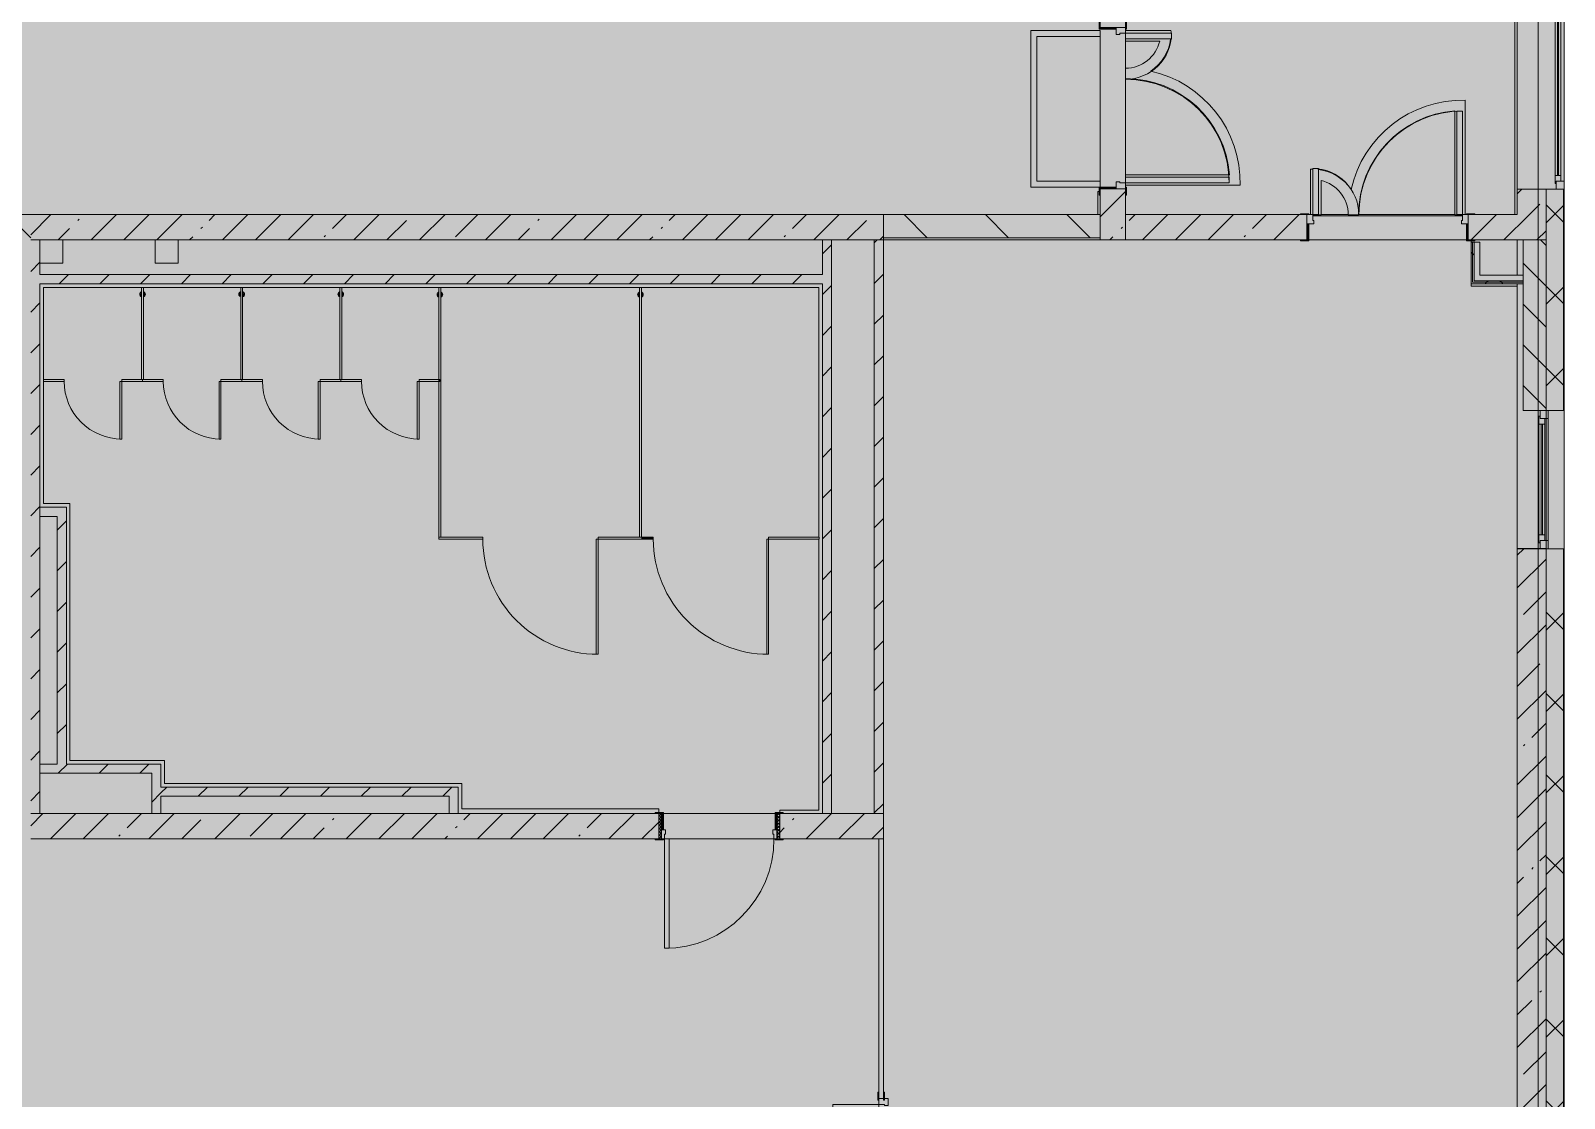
# Model space of a CAD drawing. Header units: millimetres. Extents: x 81682 to 274809, y -8553 to 29000.
# Drawn here: x 259729 to 273037, y 2927 to 12198 of the extents above; entities that cross this region are included whole.
import ezdxf

# ---------------------------------------------------------------- set-up
doc = ezdxf.new("R2010")
doc.units = ezdxf.units.MM
doc.linetypes.add('Осевая', pattern=[3175, 635, -476.25, 1587.5, -476.25])
doc.layers.add('A-DETL-GENF-2', color=7, linetype='Continuous', lineweight=9, true_color=0xc0c0c0, transparency=0.4)
for name, color, linetype, lineweight, true_color in [('A-DOOR-2', 7, 'Continuous', 5, 0xb7b7b7), ('A-DOOR-3', 7, 'Continuous', 5, 0xe2e2e2), ('A-DOOR-4', 7, 'Continuous', 5, 0xaaaaaa), ('A-DOOR-6', 7, 'Continuous', 5, 0x737373), ('A-DOOR-FRAM-2', 7, 'Continuous', 5, 0xe2e2e2), ('A-DOOR-FRAM-3', 7, 'Continuous', 5, 0xb7b7b7), ('A-DOOR-FRAM-4', 7, 'Continuous', 5, 0xaaaaaa), ('A-FLOR-1', 7, 'Continuous', 5, 0xb7b7b7), ('A-GENM-4', 7, 'Continuous', 5, 0x737373), ('A-GENM-5', 7, 'Continuous', 5, 0xe2ddcd), ('A-GLAZ-2', 7, 'Continuous', 5, 0x737373), ('A-WALL-8', 7, 'Continuous', 5, 0x737373), ('A-WALL-9', 7, 'Continuous', 9, 0x737373), ('I-WALL-1', 7, 'Continuous', 9, 0xe7e7e7), ('I-WALL-3', 7, 'Continuous', 5, 0x737373)]:
    doc.layers.add(name, color=color, linetype=linetype, lineweight=lineweight, true_color=true_color)
for name, color, linetype, lineweight in [('A-GLAZ-3', 7, 'Continuous', 5), ('A-WALL-7', 7, 'Continuous', 5), ('I-WALL-2', 7, 'Continuous', 5), ('Оси', 7, 'Continuous', 9), ('Оси-2', 7, 'Осевая', 9)]:
    doc.layers.add(name, color=color, linetype=linetype, lineweight=lineweight)
pattern_1 = [(45, (147798.7, 0), (-176.7767, 176.7767), [])]
pattern_2 = [(45, (147798.7, 0), (-285.1231, 285.1231), []), (45, (148083.8, 0), (-285.1231, 285.1231), [504.031, -100.806, 16.764, -84.042])]
pattern_3 = [(45, (147798.7, 0), (-530.33, 530.33), []), (135, (147798.7, 0), (-530.33, -530.33), [])]

# ---------------------------------------------------------------- blocks, each defined once
blk = doc.blocks.new('120_Окно_СКБ_1Ст - 120_Окно_СКБ_1Ст 1200х2500_h_ с форточкой 3-24161067-3_7_3_птичка')
at = {"layer": 'A-GLAZ-2'}
for p, q in [((-600, -127), (-600, -57)), ((-600, -57), (-530, -57)), ((600, -57), (-600, -57)), ((-530, -127), (-600, -127)), ((-600, -127), (-550, -127)), ((-530, -127), (-550, -127)), ((-550, -127), (-550, -137)), ((-530, -57), (-530, -127)), ((530, -87), (-530, -87)), ((-530, -87), (-530, -127)), ((-480, -137), (-480, -87)), ((-480, -107), (480, -107)), ((480, -117), (-480, -117)), ((480, -137), (480, -87)), ((530, -127), (530, -57)), ((530, -57), (600, -57)), ((530, -127), (530, -87)), ((600, -127), (530, -127)), ((550, -127), (530, -127)), ((550, -127), (600, -127)), ((550, -137), (550, -127)), ((600, -57), (600, -127)), ((-550, -137), (550, -137)), ((550, -137), (-550, -137))]:
    blk.add_line(p, q, dxfattribs=at)
blk = doc.blocks.new('110_Дверь_СКБ_2Ст - Д-5_п_ Из игровой в коридор-32679362-3_7_3_птичка')
at = {"layer": 'A-DOOR-3'}
for points in [[(612.5, 110), (662.5, 110), (662.5, 1010), (612.5, 1010), (612.5, 152.6)], [(-637.5, 110), (-587.5, 110), (-587.5, 510), (-637.5, 510)], [(712.5, -110), (712.5, 30), (697.5, 30), (697.5, -110)]]:
    blk.add_hatch(color=256, dxfattribs=at).paths.add_polyline_path(points)
h = blk.add_hatch(color=256, dxfattribs=at)
h.paths.add_polyline_path([(652.5, 30), (712.5, 30), (712.5, 110), (662.5, 110), (662.5, 60), (652.5, 60)])
h.paths.add_polyline_path([(-687.5, 30), (-627.5, 30), (-627.5, 60), (-637.5, 60), (-637.5, 110), (-687.5, 110)])
at = {"layer": 'A-DOOR-FRAM-2'}
for points in [[(-672.5, 110), (-672.5, 118), (-742.5, 118), (-742.5, 110)], [(-672.5, -110), (-672.5, 30), (-687.5, 30), (-687.5, -110)], [(767.5, 110), (767.5, 118), (697.5, 118), (697.5, 110), (761.2, 110)], [(-672.5, -118), (-672.5, -110), (-742.5, -110), (-742.5, -118)], [(767.5, -118), (767.5, -110), (697.5, -110), (697.5, -118), (761.2, -118)]]:
    blk.add_hatch(color=256, dxfattribs=at).paths.add_polyline_path(points)
at = {"layer": 'A-DOOR-2'}
for p, q in [((662.5, 1010), (612.5, 1010)), ((612.5, 1010), (612.5, 110)), ((662.5, 110), (662.5, 1010)), ((-637.5, 510), (-637.5, 110)), ((-587.5, 510), (-637.5, 510)), ((-587.5, 110), (-587.5, 510)), ((-637.5, 110), (-587.5, 110)), ((612.5, 110), (662.5, 110))]:
    blk.add_line(p, q, dxfattribs=at)
for centre, radius, start, end in [((662.5, 110), 900, 90, 180), ((-637.5, 110), 400, 360, 90)]:
    blk.add_arc(centre, radius, start, end, dxfattribs=at)
at = {"layer": 'A-DOOR-FRAM-3'}
for p, q in [((-672.5, 118), (-742.5, 118)), ((-742.5, 118), (-742.5, 110)), ((-742.5, 110), (-672.5, 110)), ((-637.5, 110), (-687.5, 110)), ((-687.5, 110), (-687.5, 30)), ((-687.5, 30), (-627.5, 30)), ((-672.5, 30), (-687.5, 30)), ((-687.5, 30), (-687.5, -110)), ((-672.5, 110), (-672.5, 118)), ((-672.5, -110), (-672.5, 30)), ((-637.5, 60), (-637.5, 110)), ((-627.5, 60), (-637.5, 60)), ((-627.5, 30), (-627.5, 60)), ((662.5, 60), (652.5, 60)), ((652.5, 60), (652.5, 30)), ((652.5, 30), (712.5, 30)), ((662.5, 110), (662.5, 60)), ((712.5, 110), (662.5, 110)), ((767.5, 118), (697.5, 118)), ((697.5, 118), (697.5, 110)), ((697.5, 110), (767.5, 110)), ((712.5, 30), (697.5, 30)), ((697.5, 30), (697.5, -110)), ((712.5, 30), (712.5, 110)), ((712.5, -110), (712.5, 30)), ((767.5, 110), (767.5, 118)), ((-672.5, -110), (-742.5, -110)), ((-742.5, -110), (-742.5, -118)), ((-742.5, -118), (-672.5, -118)), ((-687.5, -110), (-672.5, -110)), ((-672.5, -118), (-672.5, -110)), ((697.5, -110), (712.5, -110)), ((767.5, -110), (697.5, -110)), ((697.5, -110), (697.5, -118)), ((697.5, -118), (767.5, -118)), ((767.5, -118), (767.5, -110))]:
    blk.add_line(p, q, dxfattribs=at)
blk = doc.blocks.new('110_Дверь_СКБ_2Ст - Д-1_л_Лестничная клетка EIS60 2-32142534-3_7_3_птичка')
at = {"layer": 'A-DOOR-3'}
for points in [[(612, 110), (662, 110), (662, 1010), (612, 1010), (612, 603)], [(-588, 110), (-588, 510), (-638, 510), (-638, 110)], [(712, -110), (712, 30), (698, 25), (698, -110)]]:
    blk.add_hatch(color=256, dxfattribs=at).paths.add_polyline_path(points)
h = blk.add_hatch(color=256, dxfattribs=at)
h.paths.add_polyline_path([(652, 30), (712, 30), (712, 110), (662, 110), (662, 60), (652, 60)])
h.paths.add_polyline_path([(-688, 30), (-628, 30), (-628, 60), (-638, 60), (-638, 110), (-688, 110)])
at = {"layer": 'A-DOOR-FRAM-2'}
for points in [[(-672, 110), (-672, 118), (-742, 118), (-742, 110)], [(-672, -110), (-672, 30), (-688, 25), (-688, -110)], [(768, 110), (768, 118), (698, 118), (698, 110)], [(-672, -118), (-672, -110), (-742, -110), (-742, -118)], [(768, -118), (768, -110), (698, -110), (698, -118)]]:
    blk.add_hatch(color=256, dxfattribs=at).paths.add_polyline_path(points)
at = {"layer": 'A-DOOR-2'}
for p, q in [((662, 1010), (612, 1010)), ((612, 1010), (612, 110)), ((662, 110), (662, 1010)), ((-638, 510), (-638, 110)), ((-588, 510), (-638, 510)), ((-588, 110), (-588, 510)), ((-638, 110), (-588, 110)), ((612, 110), (662, 110))]:
    blk.add_line(p, q, dxfattribs=at)
for centre, radius, start, end in [((662, 110), 900, 90, 180), ((-638, 110), 400, 360, 90)]:
    blk.add_arc(centre, radius, start, end, dxfattribs=at)
at = {"layer": 'A-DOOR-FRAM-3'}
for p, q in [((-672, 118), (-742, 118)), ((-742, 118), (-742, 110)), ((-742, 110), (-672, 110)), ((-638, 110), (-688, 110)), ((-688, 110), (-688, 30)), ((-688, 30), (-628, 30)), ((-672, 30), (-688, 30)), ((-688, 30), (-688, -110)), ((-672, 110), (-672, 118)), ((-672, -110), (-672, 30)), ((-638, 60), (-638, 110)), ((-628, 60), (-638, 60)), ((-628, 30), (-628, 60)), ((662, 60), (652, 60)), ((652, 60), (652, 30)), ((652, 30), (712, 30)), ((662, 110), (662, 60)), ((712, 110), (662, 110)), ((768, 118), (698, 118)), ((698, 118), (698, 110)), ((698, 110), (768, 110)), ((712, 30), (698, 30)), ((698, 30), (698, -110)), ((712, 30), (712, 110)), ((712, -110), (712, 30)), ((768, 110), (768, 118)), ((-672, -110), (-742, -110)), ((-742, -110), (-742, -118)), ((-742, -118), (-672, -118)), ((-688, -110), (-672, -110)), ((-672, -118), (-672, -110)), ((698, -110), (712, -110)), ((768, -110), (698, -110)), ((698, -110), (698, -118)), ((698, -118), (768, -118)), ((768, -118), (768, -110))]:
    blk.add_line(p, q, dxfattribs=at)
blk = doc.blocks.new('110_Дверь_СКБ_1Ст_Внутренняя1 - Д-7а_л__950x2100h_Туалет-V94-3_7_3_птичка')
at = {"layer": 'A-DOOR-3'}
h = blk.add_hatch(color=256, dxfattribs=at)
h.paths.add_polyline_path([(-487.5, 110), (-487.5, 30), (-452.5, 30), (-452.5, 70), (-462.5, 70), (-462.5, 110), (-476.9, 110)])
h.paths.add_polyline_path([(512.5, 110), (487.5, 110), (487.5, 70), (477.5, 70), (477.5, 30), (512.5, 30)])
at = {"layer": 'A-DOOR-4'}
h = blk.add_hatch(dxfattribs=at)
h.set_pattern_fill('FP_105', color=256, style=0, pattern_type=2)
h.set_pattern_definition([(135, (1776.41, 174.685), (-14.14214, -14.14214), []), (225, (1776.41, 174.685), (14.14214, -14.14214), [])])
h.paths.add_polyline_path([(537.5, 110), (512.5, 110), (512.5, -110), (537.5, -110)])
at = {"layer": 'A-DOOR-FRAM-2'}
for points in [[(487.5, 1060), (447.5, 1060), (447.5, 110), (487.5, 110), (487.5, 1010.4)], [(-472.5, 118), (-542.5, 118), (-542.5, 110), (-472.5, 110)], [(-476.9, 30), (-487.5, 30), (-487.5, -110), (-472.5, -110), (-472.5, 30)], [(567.5, 118), (497.5, 118), (497.5, 110), (567.5, 110)], [(512.5, 30), (497.5, 30), (497.5, -110), (512.5, -110)], [(-472.5, -110), (-542.5, -110), (-542.5, -118), (-472.5, -118)], [(567.5, -110), (497.5, -110), (497.5, -118), (567.5, -118)]]:
    blk.add_hatch(color=256, dxfattribs=at).paths.add_polyline_path(points)
at = {"layer": 'A-DOOR-FRAM-4'}
h = blk.add_hatch(dxfattribs=at)
h.set_pattern_fill('FP_106', color=256, style=0, pattern_type=2)
h.set_pattern_definition([(45, (-346.384, 174.685), (-14.1421, 14.1421), []), (135, (-346.384, 174.685), (-14.1421, -14.1421), [])])
h.paths.add_polyline_path([(-487.5, 110), (-512.5, 110), (-512.5, -110), (-487.5, -110)])
at = {"layer": 'A-DOOR-2'}
for p, q in [((487.5, 1060), (447.5, 1060)), ((447.5, 1060), (447.5, 110)), ((487.5, 110), (487.5, 1060)), ((447.5, 110), (487.5, 110))]:
    blk.add_line(p, q, dxfattribs=at)
blk.add_arc((487.5, 110), 950, 90, 180, dxfattribs=at)
at = {"layer": 'A-DOOR-FRAM-3'}
for p, q in [((-472.5, 118), (-542.5, 118)), ((-542.5, 118), (-542.5, 110)), ((-542.5, 110), (-472.5, 110)), ((-487.5, 110), (-512.5, 110)), ((-512.5, 110), (-512.5, -110)), ((-462.5, 110), (-487.5, 110)), ((-487.5, 110), (-487.5, 30)), ((-487.5, -110), (-487.5, 110)), ((-472.5, 110), (-487.5, 110)), ((-487.5, 110), (-487.5, 109)), ((-487.5, 109), (-472.5, 109)), ((-487.5, 30), (-452.5, 30)), ((-472.5, 30), (-487.5, 30)), ((-487.5, 30), (-487.5, -110)), ((-472.5, 110), (-472.5, 118)), ((-472.5, 109), (-472.5, 110)), ((-472.5, -110), (-472.5, 30)), ((-462.5, 70), (-462.5, 110)), ((-452.5, 70), (-462.5, 70)), ((-452.5, 30), (-452.5, 70)), ((487.5, 70), (477.5, 70)), ((477.5, 70), (477.5, 30)), ((477.5, 30), (512.5, 30)), ((487.5, 110), (487.5, 70)), ((512.5, 110), (487.5, 110)), ((567.5, 118), (497.5, 118)), ((497.5, 118), (497.5, 110)), ((512.5, 110), (497.5, 110)), ((497.5, 110), (497.5, 109)), ((497.5, 110), (567.5, 110)), ((497.5, 109), (512.5, 109)), ((512.5, 30), (497.5, 30)), ((497.5, 30), (497.5, -110)), ((512.5, 30), (512.5, 110)), ((537.5, 110), (512.5, 110)), ((512.5, 110), (512.5, -110)), ((512.5, 109), (512.5, 110)), ((512.5, -110), (512.5, 30)), ((537.5, -110), (537.5, 110)), ((567.5, 110), (567.5, 118)), ((-472.5, -110), (-542.5, -110)), ((-542.5, -110), (-542.5, -118)), ((-542.5, -118), (-472.5, -118)), ((-512.5, -110), (-487.5, -110)), ((-487.5, -110), (-472.5, -110)), ((-472.5, -118), (-472.5, -110)), ((497.5, -110), (512.5, -110)), ((567.5, -110), (497.5, -110)), ((497.5, -110), (497.5, -118)), ((497.5, -118), (567.5, -118)), ((512.5, -110), (537.5, -110)), ((567.5, -118), (567.5, -110))]:
    blk.add_line(p, q, dxfattribs=at)
blk = doc.blocks.new('120_Окно_СКБ_2Ст_Фрамуга сверху - 120_Окно_СКБ_2Ст_2300х2500_h_ ДОО 2-24160916-3_7_3_птичка')
at = {"layer": 'A-GLAZ-2'}
for p, q in [((-1150, 13), (-1150, 78)), ((-1080, 13), (-1150, 13)), ((-1150, 13), (-540, 13)), ((-1080, 78), (-1080, 13)), ((-590, 53), (-1080, 53)), ((-590, 43), (-1080, 43)), ((-1080, 13), (-540, 13)), ((-590, 13), (-590, 78)), ((-520, 13), (-590, 13)), ((-520, 13), (-540, 13)), ((-540, 13), (-540, 3)), ((-540, 3), (1100, 3)), ((1100, 3), (-540, 3)), ((-520, 78), (-520, 13)), ((1080, 53), (-520, 53)), ((-520, 53), (-520, 13)), ((-470, 3), (-470, 53)), ((-470, 33), (1030, 33)), ((1030, 23), (-470, 23)), ((1030, 3), (1030, 53)), ((1080, 13), (1080, 78)), ((1080, 13), (1080, 53)), ((1150, 13), (1080, 13)), ((1100, 13), (1080, 13)), ((1100, 13), (1150, 13)), ((1100, 3), (1100, 13)), ((1150, 78), (1150, 13))]:
    blk.add_line(p, q, dxfattribs=at)
at = {"layer": 'A-GLAZ-3'}
for p, q in [((-1150, 83), (-1080, 83)), ((1150, 83), (-1150, 83)), ((-1080, 83), (1080, 83)), ((-590, 83), (-520, 83)), ((1080, 83), (1150, 83))]:
    blk.add_line(p, q, dxfattribs=at)
blk = doc.blocks.new('131_Сантехническая перегородка_Дверь 5 - СД-1-V206-3_7_3_птичка')
at = {"layer": 'A-GENM-5'}
for points in [[(70, 8), (70, -8), (250, -8), (250, 8)], [(750, 8), (750, -8), (930, -8), (930, 8)]]:
    blk.add_hatch(color=256, dxfattribs=at).paths.add_polyline_path(points)
at = {"layer": 'A-DOOR-6'}
for p, q in [((266, 508), (250, 508)), ((250, 8), (250, 508)), ((266, 8), (266, 508)), ((266, 8), (250, 8))]:
    blk.add_line(p, q, dxfattribs=at)
blk.add_arc((250, 8), 500, 360, 90, dxfattribs=at)
at = {"layer": 'A-GENM-4'}
for p, q in [((250, 8), (70, 8)), ((70, 8), (70, -8)), ((250, -8), (250, 8)), ((930, 8), (750, 8)), ((750, 8), (750, -8)), ((930, -8), (930, 8)), ((70, -8), (250, -8)), ((750, -8), (930, -8))]:
    blk.add_line(p, q, dxfattribs=at)
blk = doc.blocks.new('131_Сантехническая перегородка 6 - СП-1-V204-3_7_3_птичка')
at = {"layer": 'A-GENM-5'}
blk.add_hatch(color=256, dxfattribs=at).paths.add_polyline_path([(800, 8), (0, 8), (0, -8), (800, -8)])
at = {"layer": 'A-GENM-4'}
for p, q in [((800, 8), (0, 8)), ((0, 8), (0, -8)), ((800, -8), (800, 8)), ((0, -8), (800, -8))]:
    blk.add_line(p, q, dxfattribs=at)
at = {"layer": 'A-GENM-4', "flags": 128}
for points in [[(71, 8), (71, 9), (71, 9), (70, 9), (70, 10), (70, 10), (69, 11), (69, 11), (68, 12), (68, 12), (67, 12), (67, 13), (66, 13), (66, 13), (65, 14), (65, 14), (64, 14), (64, 14), (63, 14), (62, 15), (62, 15), (61, 15), (61, 15), (60, 15), (59, 15), (59, 15), (58, 15), (58, 15), (57, 15), (56, 15), (56, 15), (55, 15), (55, 15), (54, 14), (54, 14), (53, 14), (52, 14), (52, 13), (51, 13), (51, 13), (50, 13), (50, 12), (49, 12), (49, 11), (48, 11), (48, 11), (48, 10), (47, 10), (47, 9), (46, 9), (46, 8), (46, 8)], [(46, -8), (46, -9), (47, -9), (47, -9), (47, -10), (48, -10), (48, -11), (49, -11), (49, -12), (50, -12), (50, -12), (51, -13), (51, -13), (52, -13), (52, -14), (53, -14), (53, -14), (54, -14), (54, -14), (55, -15), (56, -15), (56, -15), (57, -15), (57, -15), (58, -15), (59, -15), (59, -15), (60, -15), (60, -15), (61, -15), (62, -15), (62, -15), (63, -15), (63, -14), (64, -14), (64, -14), (65, -14), (66, -13), (66, -13), (67, -13), (67, -13), (68, -12), (68, -12), (69, -11), (69, -11), (69, -11), (70, -10), (70, -10), (71, -9), (71, -9), (71, -8), (71, -8)]]:
    blk.add_lwpolyline(points, dxfattribs=at)
at = {"layer": 'A-GENM-4'}
for radius, start, end in [(24.6, 19.9113, 160.0887), (17.6, 45, 135), (17.6, 45, 135), (15.1, 45, 135), (24.6, 199.9113, 340.0887), (17.6, 225, 315), (17.6, 225, 315), (15.1, 225, 315)]:
    blk.add_arc((59, 0), radius, start, end, dxfattribs=at)
blk = doc.blocks.new('131_Сантехническая перегородка 7 - СП-1-V203-3_7_3_птичка')
at = {"layer": 'A-GENM-5'}
blk.add_hatch(color=256, dxfattribs=at).paths.add_polyline_path([(2166, 8), (-4, 8), (-4, -8), (2166, -8)])
at = {"layer": 'A-GENM-4'}
for p, q in [((2166, 8), (-4, 8)), ((-4, 8), (-4, -8)), ((2166, -8), (2166, 8)), ((-4, -8), (2166, -8))]:
    blk.add_line(p, q, dxfattribs=at)
at = {"layer": 'A-GENM-4', "flags": 128}
for points in [[(71, 8), (71, 9), (71, 9), (70, 9), (70, 10), (70, 10), (69, 11), (69, 11), (68, 12), (68, 12), (67, 12), (67, 13), (66, 13), (66, 13), (65, 14), (65, 14), (64, 14), (64, 14), (63, 14), (62, 15), (62, 15), (61, 15), (61, 15), (60, 15), (59, 15), (59, 15), (58, 15), (58, 15), (57, 15), (56, 15), (56, 15), (55, 15), (55, 15), (54, 14), (54, 14), (53, 14), (52, 14), (52, 13), (51, 13), (51, 13), (50, 13), (50, 12), (49, 12), (49, 11), (48, 11), (48, 11), (48, 10), (47, 10), (47, 9), (46, 9), (46, 8), (46, 8)], [(46, -8), (46, -9), (47, -9), (47, -9), (47, -10), (48, -10), (48, -11), (49, -11), (49, -12), (50, -12), (50, -12), (51, -13), (51, -13), (52, -13), (52, -14), (53, -14), (53, -14), (54, -14), (54, -14), (55, -15), (56, -15), (56, -15), (57, -15), (57, -15), (58, -15), (59, -15), (59, -15), (60, -15), (60, -15), (61, -15), (62, -15), (62, -15), (63, -15), (63, -14), (64, -14), (64, -14), (65, -14), (66, -13), (66, -13), (67, -13), (67, -13), (68, -12), (68, -12), (69, -11), (69, -11), (69, -11), (70, -10), (70, -10), (71, -9), (71, -9), (71, -8), (71, -8)]]:
    blk.add_lwpolyline(points, dxfattribs=at)
at = {"layer": 'A-GENM-4'}
for radius, start, end in [(24.6, 19.9113, 160.0887), (17.6, 45, 135), (17.6, 45, 135), (15.1, 45, 135), (24.6, 199.9113, 340.0887), (17.6, 225, 315), (17.6, 225, 315), (15.1, 225, 315)]:
    blk.add_arc((59, 0), radius, start, end, dxfattribs=at)
blk = doc.blocks.new('131_Сантехническая перегородка_Дверь МГН - СД-1-V205-3_7_3_птичка')
at = {"layer": 'A-GENM-5'}
for points in [[(-370, 8), (-370, -8), (10, -8), (10, 8)], [(1010, 8), (1010, -8), (1390, -8), (1390, 8), (1256, 8)]]:
    blk.add_hatch(color=256, dxfattribs=at).paths.add_polyline_path(points)
at = {"layer": 'A-DOOR-6'}
for p, q in [((10, 1008), (26, 1008)), ((10, 8), (10, 1008)), ((26, 8), (26, 1008)), ((10, 8), (26, 8))]:
    blk.add_line(p, q, dxfattribs=at)
blk.add_arc((10, 8), 1000, 360, 90, dxfattribs=at)
at = {"layer": 'A-GENM-4'}
for p, q in [((10, 8), (-370, 8)), ((-370, 8), (-370, -8)), ((10, -8), (10, 8)), ((1390, 8), (1010, 8)), ((1010, 8), (1010, -8)), ((1390, -8), (1390, 8)), ((-370, -8), (10, -8)), ((1010, -8), (1390, -8))]:
    blk.add_line(p, q, dxfattribs=at)
blk = doc.blocks.new('131_Сантехническая перегородка_Дверь МГН 2 - СД-1-V207-3_7_3_птичка')
at = {"layer": 'A-GENM-5'}
for points in [[(-430, 8), (-430, -8), (10, -8), (10, 8)], [(1010, 8), (1010, -8), (1110, -8), (1110, 8)]]:
    blk.add_hatch(color=256, dxfattribs=at).paths.add_polyline_path(points)
at = {"layer": 'A-DOOR-6'}
for p, q in [((10, 1008), (26, 1008)), ((10, 8), (10, 1008)), ((26, 8), (26, 1008)), ((10, 8), (26, 8))]:
    blk.add_line(p, q, dxfattribs=at)
blk.add_arc((10, 8), 1000, 360, 90, dxfattribs=at)
at = {"layer": 'A-GENM-4'}
for p, q in [((10, 8), (-430, 8)), ((-430, 8), (-430, -8)), ((10, -8), (10, 8)), ((1110, 8), (1010, 8)), ((1010, 8), (1010, -8)), ((1110, -8), (1110, 8)), ((-430, -8), (10, -8)), ((1010, -8), (1110, -8))]:
    blk.add_line(p, q, dxfattribs=at)
blk = doc.blocks.new('110_Дверь_СКБ_2Ст - Д-5_п__в составе перегородки _не входит в спец__-32680317-3_7_3_птичка')
at = {"layer": 'A-DOOR-3'}
h = blk.add_hatch(color=256, dxfattribs=at)
h.paths.add_polyline_path([(712, -20), (712, 60), (652, 60), (652, 30), (662, 30), (662, -20)])
h.paths.add_polyline_path([(-628, 60), (-688, 60), (-688, -20), (-638, -20), (-638, 30), (-628, 30)])
for points in [[(-588, -420), (-588, -20), (-638, -20), (-638, -420)], [(662, -920), (662, -20), (612, -20), (612, -920)]]:
    blk.add_hatch(color=256, dxfattribs=at).paths.add_polyline_path(points)
at = {"layer": 'A-DOOR-FRAM-2'}
for points in [[(-673, 28), (-743, 28), (-743, 20), (-673, 20)], [(767, 28), (697, 28), (697, 20), (767, 20)], [(-673, -20), (-743, -20), (-743, -28), (-673, -28)], [(767, -20), (697, -20), (697, -28), (767, -24)]]:
    blk.add_hatch(color=256, dxfattribs=at).paths.add_polyline_path(points)
at = {"layer": 'A-DOOR-2'}
for p, q in [((-638, -20), (-588, -20)), ((-638, -420), (-638, -20)), ((-588, -20), (-588, -420)), ((612, -20), (662, -20)), ((612, -920), (612, -20)), ((662, -20), (662, -920)), ((-588, -420), (-638, -420)), ((662, -920), (612, -920))]:
    blk.add_line(p, q, dxfattribs=at)
for centre, radius, start, end in [((-638, -20), 400, 270, 0), ((662, -20), 900, 180, 270)]:
    blk.add_arc(centre, radius, start, end, dxfattribs=at)
at = {"layer": 'A-DOOR-FRAM-3'}
for p, q in [((-743, 28), (-673, 28)), ((-743, 20), (-743, 28)), ((-673, 20), (-743, 20)), ((-688, 60), (-628, 60)), ((-688, -20), (-688, 60)), ((-688, 20), (-673, 20)), ((-688, 19), (-688, 20)), ((-673, 19), (-688, 19)), ((-673, 28), (-673, 20)), ((-673, 20), (-673, 19)), ((-638, 30), (-638, -20)), ((-628, 30), (-638, 30)), ((-628, 60), (-628, 30)), ((652, 60), (712, 60)), ((652, 30), (652, 60)), ((662, 30), (652, 30)), ((662, -20), (662, 30)), ((697, 20), (697, 28)), ((697, 28), (767, 28)), ((697, 19), (697, 20)), ((697, 20), (712, 20)), ((767, 20), (697, 20)), ((712, 19), (697, 19)), ((712, 60), (712, -20)), ((712, 20), (712, 19)), ((767, 28), (767, 20)), ((-743, -20), (-673, -20)), ((-743, -28), (-743, -20)), ((-673, -28), (-743, -28)), ((-638, -20), (-688, -20)), ((-673, -20), (-673, -28)), ((712, -20), (662, -20)), ((697, -28), (697, -20)), ((697, -20), (767, -20)), ((766, -28), (697, -28))]:
    blk.add_line(p, q, dxfattribs=at)

msp = doc.modelspace()

# ---------------------------------------------------------------- hatches: boundary and pattern name
at = {"layer": 'A-DETL-GENF-2'}
msp.add_hatch(color=256, dxfattribs=at).paths.add_polyline_path([(273031.7, -258), (273031.7, 21479), (241131.7, 21479), (241131.7, 27379), (232368.7, 27379), (232368.7, 10208.3), (237008.7, 10208.3), (237008.7, -258), (271786.3, -258)])
at = {"layer": 'A-WALL-7'}
h = msp.add_hatch(dxfattribs=at)
h.set_pattern_fill('FP_79', color=256, style=0, pattern_type=2)
h.set_pattern_definition([(45, (147798.7, 0), (-353.5534, 353.5534), []), (135, (147798.7, 0), (-353.5534, -353.5534), [])])
h.paths.add_polyline_path([(273019.9, -250), (273028.7, -250), (273028.7, 7700), (272878.7, 7700), (272878.7, -250), (273004.2, -250)])
h.paths.add_polyline_path([(273028.7, 8900), (273028.7, 10820), (272878.7, 10820), (272878.7, 8900)])
h.paths.add_polyline_path([(273028.7, 13120), (273028.7, 21400), (272878.7, 21400), (272878.7, 13120)])
h = msp.add_hatch(dxfattribs=at)
h.set_pattern_fill('FP_77', color=256, style=0, pattern_type=2)
h.set_pattern_definition([(135, (147798.7, 0), (-176.7767, -176.7767), [])])
h.paths.add_polyline_path([(272878.7, 8900), (272878.7, 10380), (272678.7, 10380), (272678.7, 8900)])
at = {"layer": 'I-WALL-1'}
for points in [[(272303.7, 10025), (272303.7, 10360), (272253.7, 10360), (272253.7, 10025)], [(272678.7, 10025), (272678.7, 10075), (272303.7, 10075), (272303.7, 10025)]]:
    msp.add_hatch(color=256, dxfattribs=at).paths.add_polyline_path(points)
at = {"layer": 'I-WALL-2'}
h = msp.add_hatch(dxfattribs=at)
h.set_pattern_fill('FP_75', color=256, style=0, pattern_type=2)
h.set_pattern_definition(pattern_2)
h.paths.add_polyline_path([(272628.7, 10600), (272878.7, 10600), (272878.7, 10820), (272628.7, 10820), (272628.7, 10642.6)])
h.paths.add_polyline_path([(272878.7, 13120), (272878.7, 21400), (272628.7, 21400), (272628.7, 13120)])
h = msp.add_hatch(dxfattribs=at)
h.set_pattern_fill('FP_75', color=256, style=0, pattern_type=2)
h.set_pattern_definition(pattern_2)
h.paths.add_polyline_path([(269008.7, 10380), (269228.7, 10380), (269228.7, 10825), (269008.7, 10825), (269008.7, 10400)])
h.paths.add_polyline_path([(269228.7, 12225), (269228.7, 13400), (269008.7, 13400), (269008.7, 12225), (269178.7, 12225)])
h.paths.add_polyline_path([(269008.7, 13900), (269228.7, 13900), (269228.7, 18600), (269008.7, 18600), (269008.7, 14691.7)])
h.paths.add_polyline_path([(269228.3, 19100), (269228.7, 19100), (269228.7, 19110), (269008.7, 19110), (269008.7, 19100)])
h = msp.add_hatch(dxfattribs=at)
h.set_pattern_fill('FP_78', color=256, style=0, pattern_type=2)
h.set_pattern_definition([(135, (147798.7, 0), (-353.5534, -353.5534), [])])
h.paths.add_polyline_path([(268057.5, 10400), (269008.7, 10400), (269008.7, 10600), (267128.7, 10600), (267128.7, 10400)])
h.paths.add_polyline_path([(257390.6, 10400), (258028.7, 10400), (258028.7, 10600), (256903.7, 10600), (256903.7, 10400), (257103.7, 10400)])
h.paths.add_polyline_path([(255503.7, 10400), (255503.7, 10600), (255148.7, 10600), (255148.7, 10400), (255448.7, 10400)])
h.paths.add_polyline_path([(259667.6, 10400), (259728.7, 10400), (259728.7, 10600), (258978.7, 10600), (258978.7, 10400), (259008.7, 10400)])
h = msp.add_hatch(dxfattribs=at)
h.set_pattern_fill('FP_75', color=256, style=0, pattern_type=2)
h.set_pattern_definition(pattern_2)
h.paths.add_polyline_path([(267128.7, 10380), (267128.7, 10600), (259728.7, 10600), (259728.7, 10380), (264328.6, 10380)])
h = msp.add_hatch(dxfattribs=at)
h.set_pattern_fill('FP_75', color=256, style=0, pattern_type=2)
h.set_pattern_definition(pattern_2)
h.paths.add_polyline_path([(269921.9, 10380), (270803.7, 10380), (270803.7, 10600), (269228.7, 10600), (269228.7, 10380)])
h.paths.add_polyline_path([(272878.7, 10380), (272878.7, 10600), (272203.7, 10600), (272203.7, 10380), (272718.5, 10380)])
h = msp.add_hatch(dxfattribs=at)
h.set_pattern_fill('FP_80', color=256, style=0, pattern_type=2)
h.set_pattern_definition(pattern_1)
h.paths.add_polyline_path([(259808.7, 5400), (259808.7, 10380), (259728.7, 10380), (259728.7, 5400)])
h = msp.add_hatch(dxfattribs=at)
h.set_pattern_fill('FP_80', color=256, style=0, pattern_type=2)
h.set_pattern_definition(pattern_1)
h.paths.add_polyline_path([(266678.7, 5400), (266678.7, 10380), (266598.7, 10380), (266598.7, 5400), (266659.2, 5400)])
h = msp.add_hatch(dxfattribs=at)
h.set_pattern_fill('FP_80', color=256, style=0, pattern_type=2)
h.set_pattern_definition(pattern_1)
h.paths.add_polyline_path([(267128.7, 5400), (267128.7, 10380), (267048.7, 10380), (267048.7, 5400), (267125.3, 5400)])
h = msp.add_hatch(dxfattribs=at)
h.set_pattern_fill('FP_163', color=256, style=0, pattern_type=2)
h.set_pattern_definition(pattern_3)
h.paths.add_polyline_path([(272241.2, 10000), (272241.2, 10360), (272228.7, 10360), (272228.7, 10000)])
h = msp.add_hatch(dxfattribs=at)
h.set_pattern_fill('FP_163', color=256, style=0, pattern_type=2)
h.set_pattern_definition(pattern_3)
h.paths.add_polyline_path([(272253.7, 10012.5), (272252.4, 10360), (272241.2, 10360), (272241.2, 10012.5)])
h = msp.add_hatch(dxfattribs=at)
h.set_pattern_fill('FP_80', color=256, style=0, pattern_type=2)
h.set_pattern_definition(pattern_1)
h.paths.add_polyline_path([(266598.7, 10000), (266598.7, 10080), (259808.7, 10080), (259808.7, 10000), (264328.6, 10000)])
h = msp.add_hatch(dxfattribs=at)
h.set_pattern_fill('FP_163', color=256, style=0, pattern_type=2)
h.set_pattern_definition(pattern_3)
h.paths.add_polyline_path([(272241.2, 10000), (272678.7, 10000), (272678.7, 10012.5), (272241.2, 10012.5)])
h = msp.add_hatch(dxfattribs=at)
h.set_pattern_fill('FP_163', color=256, style=0, pattern_type=2)
h.set_pattern_definition(pattern_3)
h.paths.add_polyline_path([(272678.7, 10012.5), (272678.7, 10025), (272253.7, 10025), (272253.7, 10012.5), (272303.7, 10012.5)])
h = msp.add_hatch(dxfattribs=at)
h.set_pattern_fill('FP_80', color=256, style=0, pattern_type=2)
h.set_pattern_definition(pattern_1)
h.paths.add_polyline_path([(260038.7, 5830), (260038.7, 7980), (259958.7, 7980), (259958.7, 5830)])
h = msp.add_hatch(dxfattribs=at)
h.set_pattern_fill('FP_75', color=256, style=0, pattern_type=2)
h.set_pattern_definition(pattern_2)
h.paths.add_polyline_path([(272799.8, -100), (272878.7, -100), (272878.7, 7700), (272628.7, 7700), (272628.7, -100)])
h = msp.add_hatch(dxfattribs=at)
h.set_pattern_fill('FP_80', color=256, style=0, pattern_type=2)
h.set_pattern_definition(pattern_1)
h.paths.add_polyline_path([(258048.7, 6620), (258078.7, 6620), (258078.7, 6700), (257548.7, 6700), (257548.7, 6620)])
h.paths.add_polyline_path([(259028.7, 6620), (259728.7, 6620), (259728.7, 6700), (259028.7, 6700)])
h = msp.add_hatch(dxfattribs=at)
h.set_pattern_fill('FP_80', color=256, style=0, pattern_type=2)
h.set_pattern_definition(pattern_1)
h.paths.add_polyline_path([(260778.7, 5750), (260778.7, 5830), (259808.7, 5830), (259808.7, 5750), (260599.8, 5750)])
h = msp.add_hatch(dxfattribs=at)
h.set_pattern_fill('FP_80', color=256, style=0, pattern_type=2)
h.set_pattern_definition(pattern_1)
h.paths.add_polyline_path([(260778.7, 5400), (260858.7, 5400), (260858.7, 5830), (260778.7, 5830), (260778.7, 5750)])
h = msp.add_hatch(dxfattribs=at)
h.set_pattern_fill('FP_80', color=256, style=0, pattern_type=2)
h.set_pattern_definition(pattern_1)
h.paths.add_polyline_path([(263358.7, 5550), (263358.7, 5630), (260858.7, 5630), (260858.7, 5550)])
h = msp.add_hatch(dxfattribs=at)
h.set_pattern_fill('FP_80', color=256, style=0, pattern_type=2)
h.set_pattern_definition(pattern_1)
h.paths.add_polyline_path([(263438.7, 5400), (263438.7, 5630), (263358.7, 5630), (263358.7, 5400)])
h = msp.add_hatch(dxfattribs=at)
h.set_pattern_fill('FP_75', color=256, style=0, pattern_type=2)
h.set_pattern_definition(pattern_2)
h.paths.add_polyline_path([(266258.7, 5180), (267128.7, 5180), (267125.3, 5400), (266228.7, 5400), (266228.7, 5180)])
h.paths.add_polyline_path([(259728.7, 5180), (265178.7, 5180), (265178.7, 5400), (259728.7, 5400)])

# ---------------------------------------------------------------- linework, layer by layer
at = {"layer": 'A-FLOR-1'}
for p, q in [((272607.7, 10600), (272607.7, 13450)), ((268408.7, 12197.6), (268408.7, 10840)), ((269008.7, 12197.6), (268408.7, 12197.6)), ((268458.7, 10890), (268458.7, 12147.6)), ((268458.7, 12147.6), (269008.7, 12147.6)), ((269008.7, 12147.6), (269008.7, 12197.6)), ((269623.4, 12197.6), (269229, 12197.6)), ((269229, 12197.6), (269229, 12175)), ((269229, 12125), (269229, 12107.6)), ((269229, 12107.6), (269526.1, 12107.6)), ((269229, 11871.4), (269229, 11781.4)), ((272176.5, 10600), (272176.5, 11594.3)), ((272086.5, 11501.8), (272086.5, 10599.5)), ((270131.3, 10946.4), (269229, 10946.4)), ((269229, 10946.4), (269229, 10925)), ((270835.4, 10993.9), (270835.4, 10600)), ((268408.7, 10840), (269000.7, 10840)), ((269008.7, 10890), (268458.7, 10890)), ((268987.7, 10800), (269000.7, 10800)), ((268987.7, 10600), (268987.7, 10800)), ((269008.7, 10840), (269008.7, 10890)), ((269229, 10875), (269229, 10856.4)), ((269229, 10856.4), (270223.8, 10856.4)), ((270925.4, 10599.5), (270925.4, 10896.6)), ((270854.1, 10599.5), (270925.4, 10599.5)), ((270854.1, 10590), (272153.7, 10590)), ((271161.5, 10599.5), (271251.5, 10599.5)), ((272086.5, 10599.5), (272153.7, 10599.5)), ((260008.7, 10380), (260008.7, 10180)), ((260808.7, 10180), (260808.7, 10380)), ((261008.7, 10380), (261008.7, 10180)), ((269008.7, 10380), (267128.7, 10380)), ((272228.7, 10360), (272228.7, 10372)), ((260008.7, 10180), (259808.7, 10180)), ((261008.7, 10180), (260808.7, 10180)), ((272228.7, 9980), (272228.7, 10000)), ((263271.7, 9969), (259839.7, 9969)), ((259839.7, 9969), (259839.7, 9168)), ((265012.2, 9969), (263287.7, 9969)), ((266567.7, 9969), (265028.2, 9969)), ((266567.7, 7799), (266567.7, 9969)), ((272628.7, 9980), (272228.7, 9980)), ((259839.7, 9152), (259839.7, 8091)), ((259839.7, 8091), (260069.7, 8091)), ((260069.7, 8091), (260069.7, 5861)), ((266567.7, 5431), (266567.7, 7783)), ((260069.7, 5861), (260889.7, 5861)), ((260889.7, 5861), (260889.7, 5661)), ((260889.7, 5661), (263469.7, 5661)), ((263469.7, 5661), (263469.7, 5441)), ((263469.7, 5441), (265178.7, 5441)), ((265178.7, 5441), (265178.7, 5408)), ((266228.7, 5408), (266228.7, 5431)), ((266228.7, 5431), (266567.7, 5431))]:
    msp.add_line(p, q, dxfattribs=at)
for centre, radius, start, end in [((269229, 12176.4), 395, 303.54048, 352.50848), ((269229, 12176.4), 395, 359.78737, 3.07201), ((269229, 12176.4), 305, 270, 346.9573), ((269229, 10876.4), 995, 358.8489, 77.32946), ((269229, 10876.4), 905, 4.43687, 90), ((272156.5, 10599.5), 995, 88.8489, 167.32946), ((272156.5, 10599.5), 905, 94.43687, 180), ((270856.5, 10599.5), 395, 90.40773, 93.07201), ((270856.5, 10599.5), 395, 33.54048, 83.14192), ((270856.5, 10599.5), 305, 0, 76.9573)]:
    msp.add_arc(centre, radius, start, end, dxfattribs=at)
at = {"layer": 'A-WALL-7'}
for p, q in [((273036.7, 7700), (273036.7, 21558)), ((273036.7, -258), (273036.7, 7700))]:
    msp.add_line(p, q, dxfattribs=at)
at = {"layer": 'A-WALL-8'}
for p, q in [((273031.7, 10820), (272878.7, 10820)), ((272878.7, 10600), (272878.7, 10380)), ((272678.7, 10380), (272678.7, 8900)), ((272678.7, 8900), (272878.7, 8900)), ((272878.7, 8900), (273031.7, 8900)), ((272878.7, 8900), (272878.7, -100)), ((273031.7, 7700), (272878.7, 7700))]:
    msp.add_line(p, q, dxfattribs=at)
at = {"layer": 'A-WALL-9'}
for p, q in [((272878.7, 10820), (272878.7, 10600)), ((272878.7, 10600), (272878.7, 10820)), ((273028.7, 8900), (273028.7, 10820)), ((273031.7, 8900), (273031.7, 10820)), ((267128.7, 10600), (267128.7, 10400)), ((269008.7, 10400), (269008.7, 10600)), ((259808.7, 10380), (259728.7, 10380)), ((272241.2, 10012.5), (272241.2, 10360)), ((272253.7, 10025), (272253.7, 10360)), ((272878.7, 10380), (272678.7, 10380)), ((272878.7, 10380), (272878.7, 8900)), ((272878.7, 8900), (272878.7, 10380)), ((272678.7, 10012.5), (272241.2, 10012.5)), ((272678.7, 10025), (272253.7, 10025)), ((273028.7, -250), (273028.7, 7700)), ((273031.7, -253), (273031.7, 7700)), ((259728.7, 5400), (259808.7, 5400)), ((266598.7, 5400), (266678.7, 5400)), ((267048.7, 5400), (267128.7, 5400)), ((267128.7, 5180), (267088.7, 5180))]:
    msp.add_line(p, q, dxfattribs=at)
at = {"layer": 'I-WALL-3'}
for p, q in [((272628.7, 18850), (272628.7, 10600)), ((269008.7, 10890), (269008.7, 12147.6)), ((269228.7, 12125), (269228.7, 10925)), ((272878.7, 10820), (272628.7, 10820)), ((269008.7, 10770), (269008.7, 10600)), ((269228.7, 10380), (269228.7, 10770)), ((269008.7, 10600), (259008.7, 10600)), ((270748.7, 10600), (269228.7, 10600)), ((270925.4, 10600), (271161.5, 10600)), ((271250.7, 10600), (272086.5, 10600)), ((272628.7, 10600), (272258.7, 10600)), ((272878.7, 10380), (272878.7, 10600)), ((267128.7, 10400), (269008.7, 10400)), ((267128.7, 2980), (267128.7, 10400)), ((269008.7, 10400), (269008.7, 10380)), ((259808.7, 10080), (259808.7, 10380)), ((259808.7, 10380), (267128.7, 10380)), ((266598.7, 10380), (266598.7, 10080)), ((266678.7, 5400), (266678.7, 10380)), ((267048.7, 10380), (267048.7, 5400)), ((269008.7, 10380), (270748.7, 10380)), ((272188.7, 10380), (270818.7, 10380)), ((272228.7, 10360), (272228.7, 10000)), ((272303.7, 10360), (272228.7, 10360)), ((272258.7, 10380), (272678.7, 10380)), ((272303.7, 10075), (272303.7, 10360)), ((272628.7, 10075), (272628.7, 10380)), ((266598.7, 10080), (259808.7, 10080)), ((259808.7, 5400), (259808.7, 10000)), ((259808.7, 10000), (266598.7, 10000)), ((266598.7, 10000), (266598.7, 5400)), ((272228.7, 10000), (272678.7, 10000)), ((272678.7, 10075), (272303.7, 10075)), ((272628.7, 10000), (272628.7, 150)), ((272878.7, 8900), (272878.7, 7701)), ((260038.7, 8060), (259808.7, 8060)), ((260038.7, 5830), (260038.7, 8060)), ((259808.7, 7980), (259958.7, 7980)), ((259958.7, 7980), (259958.7, 5830)), ((272628.7, 7701), (272878.7, 7701)), ((272878.7, 7700), (272628.7, 7700)), ((272878.7, -100), (272878.7, 7700)), ((259958.7, 5830), (259808.7, 5830)), ((259808.7, 5750), (260778.7, 5750)), ((260858.7, 5830), (260038.7, 5830)), ((260778.7, 5750), (260778.7, 5400)), ((260858.7, 5630), (260858.7, 5830)), ((263438.7, 5630), (260858.7, 5630)), ((263438.7, 5400), (263438.7, 5630)), ((260858.7, 5550), (263358.7, 5550)), ((260858.7, 5400), (260858.7, 5550)), ((263358.7, 5550), (263358.7, 5400)), ((265148.7, 5400), (259808.7, 5400)), ((265218.7, 5400), (266188.7, 5400)), ((266598.7, 5400), (266258.7, 5400)), ((267048.7, 5400), (266678.7, 5400)), ((259728.7, 5180), (265148.7, 5180)), ((266178.7, 5180), (265268.7, 5180)), ((266258.7, 5180), (267088.7, 5180)), ((267088.7, 5180), (267088.7, 2980))]:
    msp.add_line(p, q, dxfattribs=at)
at = {"layer": 'Оси'}
for p, q in [((272808.7, 10029.8), (272808.7, 21915.1)), ((272808.7, -1906.3), (272808.7, 9979))]:
    msp.add_line(p, q, dxfattribs=at)
at = {"layer": 'Оси-2'}
msp.add_line((272808.7, 9979), (272808.7, 10029.8), dxfattribs=at)

# ---------------------------------------------------------------- block references
at = {"layer": 'A-DOOR-2'}
for name, p, rotation in [('110_Дверь_СКБ_2Ст - Д-1_л_Лестничная клетка EIS60 2-32142534-3_7_3_птичка', (269118.7, 11537.5), 269.9999999999998), ('110_Дверь_СКБ_1Ст_Внутренняя1 - Д-7а_л__950x2100h_Туалет-V94-3_7_3_птичка', (265716.2, 5290), 180), ('110_Дверь_СКБ_2Ст - Д-5_п__в составе перегородки _не входит в спец__-32680317-3_7_3_птичка', (267108.7, 2237.5), 270)]:
    msp.add_blockref(name, p, dxfattribs=dict(at, rotation=rotation))
msp.add_blockref('110_Дверь_СКБ_2Ст - Д-5_п_ Из игровой в коридор-32679362-3_7_3_птичка', (271491.2, 10490), dxfattribs=at)
at = {"layer": 'A-GENM-4'}
for name, p, rotation in [('131_Сантехническая перегородка 6 - СП-1-V204-3_7_3_птичка', (260699.7, 9968), 270.0000000000007), ('131_Сантехническая перегородка 6 - СП-1-V204-3_7_3_птичка', (261559.7, 9968), 270.0000000000007), ('131_Сантехническая перегородка 6 - СП-1-V204-3_7_3_птичка', (262419.7, 9968), 270.0000000000007), ('131_Сантехническая перегородка 7 - СП-1-V203-3_7_3_птичка', (263279.7, 9964.9), 269.9999999999999), ('131_Сантехническая перегородка 7 - СП-1-V203-3_7_3_птичка', (265020.2, 9964.9), 269.9999999999999), ('131_Сантехническая перегородка_Дверь 5 - СД-1-V206-3_7_3_птичка', (260769.7, 9160), 180), ('131_Сантехническая перегородка_Дверь 5 - СД-1-V206-3_7_3_птичка', (261629.7, 9160), 180), ('131_Сантехническая перегородка_Дверь 5 - СД-1-V206-3_7_3_птичка', (262489.7, 9160), 180), ('131_Сантехническая перегородка_Дверь 5 - СД-1-V206-3_7_3_птичка', (263349.7, 9160), 180), ('131_Сантехническая перегородка_Дверь МГН - СД-1-V205-3_7_3_птичка', (264661.7, 7791), 180), ('131_Сантехническая перегородка_Дверь МГН 2 - СД-1-V207-3_7_3_птичка', (266141.7, 7791), 180)]:
    msp.add_blockref(name, p, dxfattribs=dict(at, rotation=rotation))
at = {"layer": 'A-GLAZ-2', "rotation": 269.9999999999999}
for name, p in [('120_Окно_СКБ_2Ст_Фрамуга сверху - 120_Окно_СКБ_2Ст_2300х2500_h_ ДОО 2-24160916-3_7_3_птичка', (272953.7, 11970)), ('120_Окно_СКБ_1Ст - 120_Окно_СКБ_1Ст 1200х2500_h_ с форточкой 3-24161067-3_7_3_птичка', (272953.7, 8300))]:
    msp.add_blockref(name, p, dxfattribs=at)

doc.saveas('drawing.dxf')
